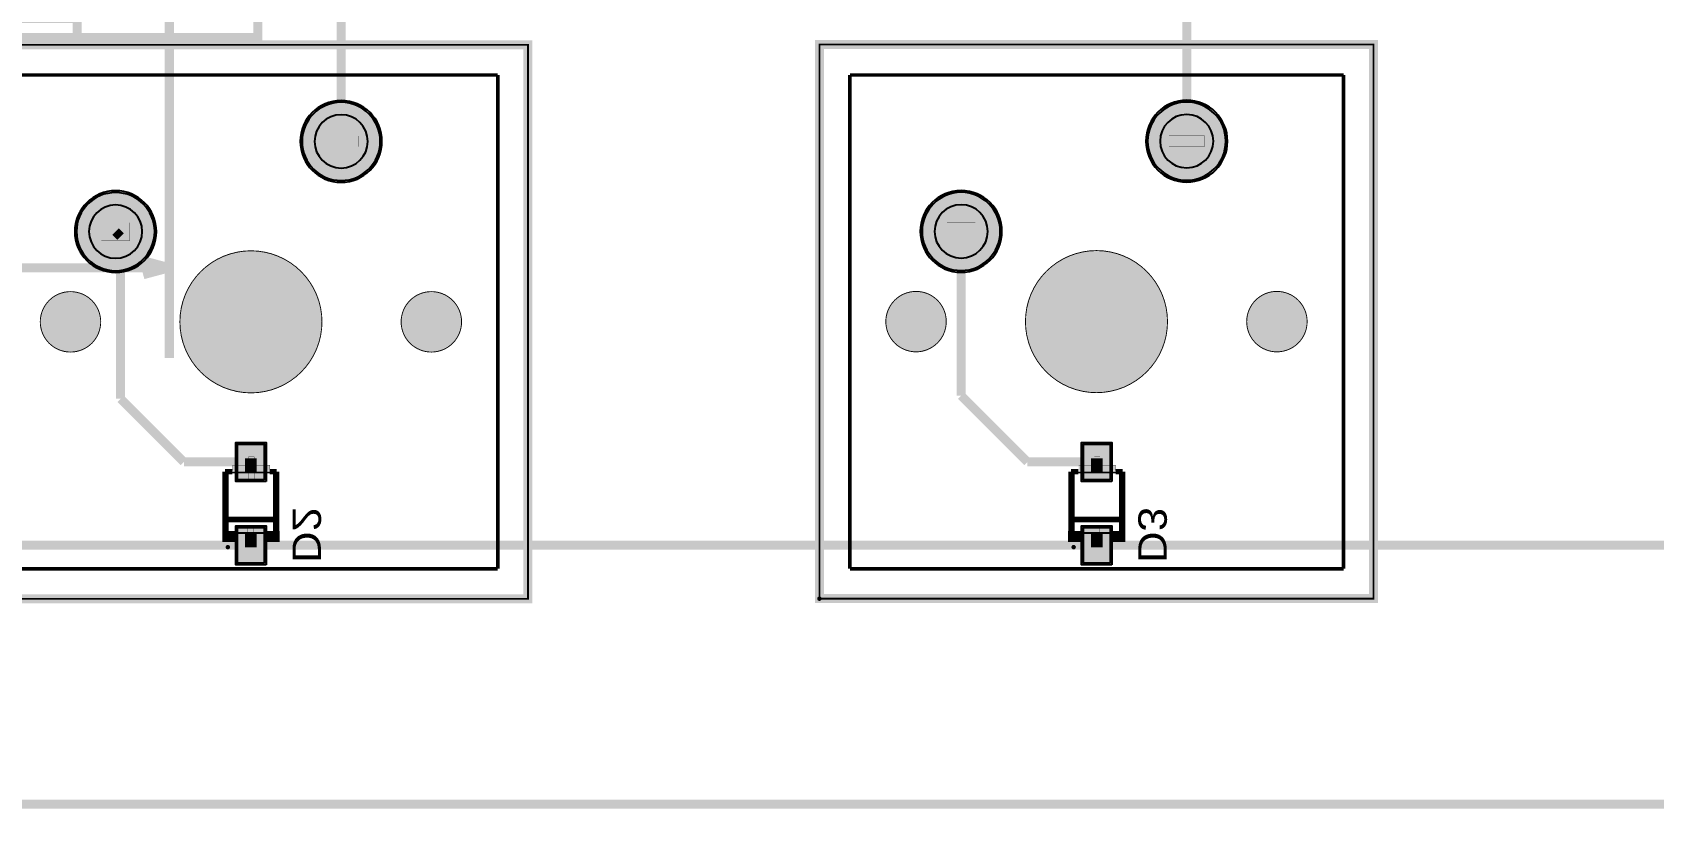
# Model space of a CAD drawing. Header units: millimetres. Extents: x 0 to 146, y -7 to 103.
# Drawn here: x 33.58 to 79.23, y -0.11 to 21.74 of the extents above; entities that cross this region are included whole.
import ezdxf
from ezdxf.enums import TextEntityAlignment as Align

# ---------------------------------------------------------------- set-up
doc = ezdxf.new("R2010")
doc.units = ezdxf.units.MM
doc.header["$MEASUREMENT"] = 0
for name, color, linetype, true_color in [('Board-Outline-Layer', 7, 'Continuous', 0xff00ff), ('Bottom-Layer', 7, 'Continuous', 0x0000ff), ('Bottom-Paste-Mask-Layer', 7, 'Continuous', 0x800000), ('Bottom-Silkscreen-Layer', 7, 'Continuous', 0x66cc33), ('Bottom-Solder-Mask-Layer', 7, 'Continuous', 0xaa00ff), ('Component-Marking-Layer', 7, 'Continuous', 0x66ffcc), ('Component-Shape-Layer', 7, 'Continuous', 0x00cccc), ('Document-Layer', 7, 'Continuous', 0xffffff), ('Hole-Layer', 7, 'Continuous', 0x222222), ('Mechanical-Layer', 7, 'Continuous', 0xf022f0), ('Multi-Layer', 7, 'Continuous', 0xc0c0c0), ('Pin-Floating-Layer', 7, 'Continuous', 0xff99ff), ('Pin-Soldering-Layer', 7, 'Continuous', 0xcc9999), ('Top-Layer', 7, 'Continuous', 0xff0000), ('Top-Paste-Mask-Layer', 7, 'Continuous', 0x808080), ('Top-Silkscreen-Layer', 7, 'Continuous', 0xffcc00), ('Top-Solder-Mask-Layer', 7, 'Continuous', 0x800080)]:
    doc.layers.add(name, color=color, linetype=linetype, true_color=true_color)
doc.styles.get("Standard").update_dxf_attribs({"font": 'arial.ttf'})

msp = doc.modelspace()

# ---------------------------------------------------------------- hatches: boundary and pattern name
at = {"layer": 'Bottom-Layer'}
for points in [[(41.176, 18.675, 1), (43.376, 18.675, 1)], [(64.982, 18.681, 1), (67.182, 18.681, 1)], [(34.826, 16.135, 1), (37.026, 16.135, 1)], [(58.632, 16.141, 1), (60.832, 16.141, 1)], [(40.112, 9.15), (39.361, 9.15), (39.361, 10.15), (40.112, 10.15)], [(63.924, 9.15), (63.174, 9.15), (63.174, 10.15), (63.924, 10.15)], [(40.112, 6.805), (39.361, 6.805), (39.361, 7.805), (40.112, 7.805)], [(63.924, 6.805), (63.174, 6.805), (63.174, 7.805), (63.924, 7.805)]]:
    msp.add_hatch(color=256, dxfattribs=at).paths.add_polyline_path(points)
at = {"layer": 'Bottom-Paste-Mask-Layer'}
for points in [[(41.176, 18.675, 1), (43.376, 18.675, 1)], [(64.982, 18.681, 1), (67.182, 18.681, 1)], [(34.826, 16.135, 1), (37.026, 16.135, 1)], [(58.632, 16.141, 1), (60.832, 16.141, 1)], [(40.112, 9.15), (39.361, 9.15), (39.361, 10.15), (40.112, 10.15)], [(63.924, 9.15), (63.174, 9.15), (63.174, 10.15), (63.924, 10.15)], [(40.112, 6.805), (39.361, 6.805), (39.361, 7.805), (40.112, 7.805)], [(63.924, 6.805), (63.174, 6.805), (63.174, 7.805), (63.924, 7.805)]]:
    msp.add_hatch(color=256, dxfattribs=at).paths.add_polyline_path(points)
at = {"layer": 'Bottom-Silkscreen-Layer'}
for points in [[(38.934, 7.702), (39.286, 7.702), (39.286, 7.398), (38.934, 7.398)], [(38.934, 7.702), (39.286, 7.702), (39.286, 7.398), (38.934, 7.398)], [(40.539, 7.702), (40.539, 7.398), (40.187, 7.398), (40.187, 7.702)], [(40.539, 7.702), (40.539, 7.398), (40.187, 7.398), (40.187, 7.702)], [(62.747, 7.702), (63.099, 7.702), (63.099, 7.398), (62.747, 7.398)], [(62.747, 7.702), (63.099, 7.702), (63.099, 7.398), (62.747, 7.398)], [(64.352, 7.702), (64.352, 7.398), (63.999, 7.398), (63.999, 7.702)], [(64.352, 7.702), (64.352, 7.398), (63.999, 7.398), (63.999, 7.702)]]:
    msp.add_hatch(color=256, dxfattribs=at).paths.add_polyline_path(points)
at = {"layer": 'Bottom-Solder-Mask-Layer'}
for points in [[(41.126, 18.675, 1), (43.426, 18.675, 1)], [(64.932, 18.681, 1), (67.232, 18.681, 1)], [(34.776, 16.135, 1), (37.076, 16.135, 1)], [(58.582, 16.141, 1), (60.882, 16.141, 1)], [(40.162, 9.099), (39.311, 9.099), (39.311, 10.201), (40.162, 10.201)], [(63.975, 9.099), (63.123, 9.099), (63.123, 10.201), (63.975, 10.201)], [(40.162, 6.754), (39.311, 6.754), (39.311, 7.856), (40.162, 7.856)], [(63.975, 6.754), (63.123, 6.754), (63.123, 7.856), (63.975, 7.856)]]:
    msp.add_hatch(color=256, dxfattribs=at).paths.add_polyline_path(points)
at = {"layer": 'Component-Marking-Layer'}
for points in [[(39.027, 7.252, 1), (39.146, 7.252, 1)], [(39.027, 7.252, 1), (39.146, 7.252, 1)], [(62.839, 7.252, 1), (62.959, 7.252, 1)], [(62.839, 7.252, 1), (62.959, 7.252, 1)], [(55.682, 5.801, 1), (55.802, 5.801, 1)], [(55.682, 5.801, 1), (55.802, 5.801, 1)]]:
    msp.add_hatch(color=256, dxfattribs=at).paths.add_polyline_path(points)
at = {"layer": 'Document-Layer'}
for points in [[(39.826, 9.792), (39.826, 9.168), (39.67, 9.168), (39.67, 9.792)], [(39.826, 9.792), (39.826, 9.168), (39.67, 9.168), (39.67, 9.792)], [(63.639, 9.792), (63.639, 9.168), (63.483, 9.168), (63.483, 9.792)], [(63.639, 9.792), (63.639, 9.168), (63.483, 9.168), (63.483, 9.792)], [(40.267, 9.56), (40.267, 9.404), (39.227, 9.404), (39.227, 9.56)], [(40.267, 9.56), (40.267, 9.404), (39.227, 9.404), (39.227, 9.56)], [(64.079, 9.56), (64.079, 9.404), (63.039, 9.404), (63.039, 9.56)], [(64.079, 9.56), (64.079, 9.404), (63.039, 9.404), (63.039, 9.56)], [(39.807, 7.252), (39.651, 7.252), (39.651, 7.876), (39.807, 7.876)], [(39.807, 7.252), (39.651, 7.252), (39.651, 7.876), (39.807, 7.876)], [(63.619, 7.252), (63.463, 7.252), (63.463, 7.876), (63.619, 7.876)], [(63.619, 7.252), (63.463, 7.252), (63.463, 7.876), (63.619, 7.876)]]:
    msp.add_hatch(color=256, dxfattribs=at).paths.add_polyline_path(points)
at = {"layer": 'Hole-Layer'}
for points in [[(41.526, 18.675, 1), (43.026, 18.675, 1)], [(65.332, 18.681, 1), (66.832, 18.681, 1)], [(58.982, 16.141, 1), (60.482, 16.141, 1)], [(35.176, 16.135, 1), (36.676, 16.135, 1)]]:
    msp.add_hatch(color=256, dxfattribs=at).paths.add_polyline_path(points)
at = {"layer": 'Multi-Layer'}
for points in [[(41.176, 18.675, 1), (43.376, 18.675, 1)], [(41.176, 18.675, 1), (43.376, 18.675, 1)], [(41.176, 18.675, 1), (43.376, 18.675, 1)], [(64.982, 18.681, 1), (67.182, 18.681, 1)], [(64.982, 18.681, 1), (67.182, 18.681, 1)], [(64.982, 18.681, 1), (67.182, 18.681, 1)], [(34.826, 16.135, 1), (37.026, 16.135, 1)], [(34.826, 16.135, 1), (37.026, 16.135, 1)], [(34.826, 16.135, 1), (37.026, 16.135, 1)], [(58.632, 16.141, 1), (60.832, 16.141, 1)], [(58.632, 16.141, 1), (60.832, 16.141, 1)], [(58.632, 16.141, 1), (60.832, 16.141, 1)], [(37.736, 13.595, 1), (41.736, 13.595, 1)], [(37.736, 13.595, 1), (41.736, 13.595, 1)], [(61.542, 13.601, 1), (65.542, 13.601, 1)], [(61.542, 13.601, 1), (65.542, 13.601, 1)], [(33.805, 13.595, 1), (35.507, 13.595, 1)], [(33.805, 13.595, 1), (35.507, 13.595, 1)], [(43.965, 13.595, 1), (45.667, 13.595, 1)], [(43.965, 13.595, 1), (45.667, 13.595, 1)], [(57.611, 13.601, 1), (59.313, 13.601, 1)], [(57.611, 13.601, 1), (59.313, 13.601, 1)], [(67.771, 13.601, 1), (69.473, 13.601, 1)], [(67.771, 13.601, 1), (69.473, 13.601, 1)]]:
    msp.add_hatch(color=256, dxfattribs=at).paths.add_polyline_path(points)
at = {"layer": 'Pin-Floating-Layer'}
for points in [[(39.896, 9.462), (39.896, 9.342), (39.576, 9.342), (39.576, 9.462)], [(39.896, 9.462), (39.896, 9.342), (39.576, 9.342), (39.576, 9.462)], [(63.709, 9.462), (63.709, 9.342), (63.389, 9.342), (63.389, 9.462)], [(63.709, 9.462), (63.709, 9.342), (63.389, 9.342), (63.389, 9.462)], [(39.896, 7.662), (39.896, 7.542), (39.576, 7.542), (39.576, 7.662)], [(39.896, 7.662), (39.896, 7.542), (39.576, 7.542), (39.576, 7.662)], [(63.709, 7.662), (63.709, 7.542), (63.389, 7.542), (63.389, 7.662)], [(63.709, 7.662), (63.709, 7.542), (63.389, 7.542), (63.389, 7.662)]]:
    msp.add_hatch(color=256, dxfattribs=at).paths.add_polyline_path(points)
at = {"layer": 'Pin-Soldering-Layer'}
for points in [[(41.776, 18.825), (42.776, 18.825), (42.776, 18.525), (41.776, 18.525)], [(41.776, 18.825), (42.776, 18.825), (42.776, 18.525), (41.776, 18.525)], [(65.582, 18.831), (66.582, 18.831), (66.582, 18.531), (65.582, 18.531)], [(65.582, 18.831), (66.582, 18.831), (66.582, 18.531), (65.582, 18.531)], [(35.526, 16.385), (36.326, 16.385), (36.326, 15.885), (35.526, 15.885)], [(35.526, 16.385), (36.326, 16.385), (36.326, 15.885), (35.526, 15.885)], [(59.332, 16.391), (60.132, 16.391), (60.132, 15.891), (59.332, 15.891)], [(59.332, 16.391), (60.132, 16.391), (60.132, 15.891), (59.332, 15.891)], [(39.896, 9.752), (39.896, 9.452), (39.576, 9.452), (39.576, 9.752)], [(39.896, 9.752), (39.896, 9.452), (39.576, 9.452), (39.576, 9.752)], [(63.709, 9.752), (63.709, 9.452), (63.389, 9.452), (63.389, 9.752)], [(63.709, 9.752), (63.709, 9.452), (63.389, 9.452), (63.389, 9.752)], [(39.896, 7.552), (39.896, 7.252), (39.576, 7.252), (39.576, 7.552)], [(39.896, 7.552), (39.896, 7.252), (39.576, 7.252), (39.576, 7.552)], [(63.709, 7.552), (63.709, 7.252), (63.389, 7.252), (63.389, 7.552)], [(63.709, 7.552), (63.709, 7.252), (63.389, 7.252), (63.389, 7.552)]]:
    msp.add_hatch(color=256, dxfattribs=at).paths.add_polyline_path(points)
at = {"layer": 'Top-Layer'}
for points in [[(41.176, 18.675, 1), (43.376, 18.675, 1)], [(64.982, 18.681, 1), (67.182, 18.681, 1)], [(34.826, 16.135, 1), (37.026, 16.135, 1)], [(58.632, 16.141, 1), (60.832, 16.141, 1)]]:
    msp.add_hatch(color=256, dxfattribs=at).paths.add_polyline_path(points)
at = {"layer": 'Top-Paste-Mask-Layer'}
for points in [[(41.176, 18.675, 1), (43.376, 18.675, 1)], [(64.982, 18.681, 1), (67.182, 18.681, 1)], [(34.826, 16.135, 1), (37.026, 16.135, 1)], [(58.632, 16.141, 1), (60.832, 16.141, 1)]]:
    msp.add_hatch(color=256, dxfattribs=at).paths.add_polyline_path(points)
at = {"layer": 'Top-Solder-Mask-Layer'}
for points in [[(41.126, 18.675, 1), (43.426, 18.675, 1)], [(64.932, 18.681, 1), (67.232, 18.681, 1)], [(34.776, 16.135, 1), (37.076, 16.135, 1)], [(58.582, 16.141, 1), (60.882, 16.141, 1)]]:
    msp.add_hatch(color=256, dxfattribs=at).paths.add_polyline_path(points)

# ---------------------------------------------------------------- linework, layer by layer
at = {"layer": 'Board-Outline-Layer', "const_width": 0.254}
msp.add_lwpolyline([(-0.032, 3.019), (-0.032, 100.367, -0.414), (2.968, 103.367), (143.181, 103.367), (143.181, 103.367, -0.414), (146.181, 100.367), (146.181, 100.367), (146.181, 3.019), (146.181, 3.019, -0.414), (143.181, 0.019), (143.181, 0.019), (2.968, 0.019, -0.414)], format="xyb", close=True, dxfattribs=at)
at = {"layer": 'Bottom-Layer'}
for points in [[(41.176, 18.675, 1), (43.376, 18.675, 1)], [(34.826, 16.135, 1), (37.026, 16.135, 1)], [(58.632, 16.141, 1), (60.832, 16.141, 1)]]:
    msp.add_lwpolyline(points, format="xyb", close=True, dxfattribs=at)
msp.add_lwpolyline([(64.982, 18.681, 1), (67.182, 18.681), (67.182, 18.681, 1), (64.982, 18.681)], format="xyb", dxfattribs=at)
at = {"layer": 'Bottom-Layer', "const_width": 0.254}
for points in [[(35.926, 16.135), (36.068, 15.993)], [(36.068, 15.993), (36.068, 11.43)], [(59.732, 16.141), (59.732, 11.515)], [(36.068, 11.43), (37.848, 9.65)], [(59.732, 11.515), (61.597, 9.65)], [(37.848, 9.65), (39.737, 9.65)], [(61.597, 9.65), (63.549, 9.65)], [(15.924, 7.305), (39.737, 7.305)], [(39.737, 7.305), (63.549, 7.305)], [(63.549, 7.305), (87.362, 7.305)]]:
    msp.add_lwpolyline(points, dxfattribs=at)
at = {"layer": 'Bottom-Layer'}
for points in [[(40.112, 9.15), (39.361, 9.15), (39.361, 10.15), (40.112, 10.15)], [(63.924, 9.15), (63.174, 9.15), (63.174, 10.15), (63.924, 10.15)], [(40.112, 6.805), (39.361, 6.805), (39.361, 7.805), (40.112, 7.805)], [(63.924, 6.805), (63.174, 6.805), (63.174, 7.805), (63.924, 7.805)]]:
    msp.add_lwpolyline(points, close=True, dxfattribs=at)
at = {"layer": 'Bottom-Paste-Mask-Layer'}
for points in [[(41.176, 18.675, 1), (43.376, 18.675, 1)], [(34.826, 16.135, 1), (37.026, 16.135, 1)], [(58.632, 16.141, 1), (60.832, 16.141, 1)]]:
    msp.add_lwpolyline(points, format="xyb", close=True, dxfattribs=at)
msp.add_lwpolyline([(64.982, 18.681, 1), (67.182, 18.681), (67.182, 18.681, 1), (64.982, 18.681)], format="xyb", dxfattribs=at)
for points in [[(40.112, 9.15), (39.361, 9.15), (39.361, 10.15), (40.112, 10.15)], [(63.924, 9.15), (63.174, 9.15), (63.174, 10.15), (63.924, 10.15)], [(40.112, 6.805), (39.361, 6.805), (39.361, 7.805), (40.112, 7.805)], [(63.924, 6.805), (63.174, 6.805), (63.174, 7.805), (63.924, 7.805)]]:
    msp.add_lwpolyline(points, close=True, dxfattribs=at)
at = {"layer": 'Bottom-Silkscreen-Layer', "const_width": 0.152}
for points in [[(39.01, 9.379), (39.217, 9.379)], [(39.01, 7.626), (39.01, 9.379)], [(39.01, 9.379), (39.217, 9.379)], [(39.01, 7.626), (39.01, 9.379)], [(40.463, 9.379), (40.267, 9.379)], [(40.463, 9.379), (40.267, 9.379)], [(40.463, 7.626), (40.463, 9.379)], [(40.463, 7.626), (40.463, 9.379)], [(62.823, 9.379), (63.029, 9.379)], [(62.823, 7.626), (62.823, 9.379)], [(62.823, 9.379), (63.029, 9.379)], [(62.823, 7.626), (62.823, 9.379)], [(64.276, 9.379), (64.079, 9.379)], [(64.276, 9.379), (64.079, 9.379)], [(64.276, 7.626), (64.276, 9.379)], [(64.276, 7.626), (64.276, 9.379)], [(40.463, 8.031), (39.01, 8.031)], [(40.463, 8.031), (39.01, 8.031)], [(64.276, 8.031), (62.823, 8.031)], [(64.276, 8.031), (62.823, 8.031)]]:
    msp.add_lwpolyline(points, dxfattribs=at)
at = {"layer": 'Bottom-Silkscreen-Layer', "const_width": 0.00508}
for points in [[(38.934, 7.702), (39.286, 7.702), (39.286, 7.398), (38.934, 7.398)], [(38.934, 7.702), (39.286, 7.702), (39.286, 7.398), (38.934, 7.398)], [(40.539, 7.702), (40.539, 7.398), (40.187, 7.398), (40.187, 7.702)], [(40.539, 7.702), (40.539, 7.398), (40.187, 7.398), (40.187, 7.702)], [(62.747, 7.702), (63.099, 7.702), (63.099, 7.398), (62.747, 7.398)], [(62.747, 7.702), (63.099, 7.702), (63.099, 7.398), (62.747, 7.398)], [(64.352, 7.702), (64.352, 7.398), (63.999, 7.398), (63.999, 7.702)], [(64.352, 7.702), (64.352, 7.398), (63.999, 7.398), (63.999, 7.702)]]:
    msp.add_lwpolyline(points, close=True, dxfattribs=at)
at = {"layer": 'Bottom-Solder-Mask-Layer'}
for points in [[(41.126, 18.675, 1), (43.426, 18.675), (43.426, 18.675, 1), (41.126, 18.675)], [(34.776, 16.135, 1), (37.076, 16.135), (37.076, 16.135, 1), (34.776, 16.135)], [(58.582, 16.141, 1), (60.882, 16.141), (60.882, 16.141, 1), (58.582, 16.141)]]:
    msp.add_lwpolyline(points, format="xyb", dxfattribs=at)
msp.add_lwpolyline([(64.932, 18.681, 1), (67.232, 18.681, 1)], format="xyb", close=True, dxfattribs=at)
for points in [[(40.162, 9.099), (39.311, 9.099), (39.311, 10.201), (40.162, 10.201)], [(63.975, 9.099), (63.123, 9.099), (63.123, 10.201), (63.975, 10.201)], [(40.162, 6.754), (39.311, 6.754), (39.311, 7.856), (40.162, 7.856)], [(63.975, 6.754), (63.123, 6.754), (63.123, 7.856), (63.975, 7.856)]]:
    msp.add_lwpolyline(points, close=True, dxfattribs=at)
at = {"layer": 'Component-Marking-Layer', "const_width": 0.00508}
for points in [[(39.027, 7.252, 1), (39.146, 7.252), (39.146, 7.252, 1), (39.027, 7.252)], [(39.027, 7.252, 1), (39.146, 7.252), (39.146, 7.252, 1), (39.027, 7.252)], [(62.839, 7.252, 1), (62.959, 7.252), (62.959, 7.252, 1), (62.839, 7.252)], [(62.839, 7.252, 1), (62.959, 7.252), (62.959, 7.252, 1), (62.839, 7.252)], [(55.682, 5.801, 1), (55.802, 5.801), (55.802, 5.801, 1), (55.682, 5.801)], [(55.682, 5.801, 1), (55.802, 5.801), (55.802, 5.801, 1), (55.682, 5.801)]]:
    msp.add_lwpolyline(points, format="xyb", dxfattribs=at)
at = {"layer": 'Component-Shape-Layer', "const_width": 0.0508}
for points in [[(31.936, 5.795), (31.936, 21.395), (47.536, 21.395), (47.536, 5.795)], [(31.936, 5.795), (31.936, 21.395), (47.536, 21.395), (47.536, 5.795)], [(55.742, 5.801), (55.742, 21.401), (71.342, 21.401), (71.342, 5.801)], [(55.742, 5.801), (55.742, 21.401), (71.342, 21.401), (71.342, 5.801)], [(40.386, 9.352), (40.386, 7.652), (39.086, 7.652), (39.086, 9.352)], [(40.386, 9.352), (40.386, 7.652), (39.086, 7.652), (39.086, 9.352)], [(64.199, 9.352), (64.199, 7.652), (62.899, 7.652), (62.899, 9.352)], [(64.199, 9.352), (64.199, 7.652), (62.899, 7.652), (62.899, 9.352)]]:
    msp.add_lwpolyline(points, close=True, dxfattribs=at)
at = {"layer": 'Document-Layer', "const_width": 0.1}
for points in [[(32.786, 20.545), (46.685, 20.545)], [(46.685, 20.545), (46.685, 6.643)], [(56.599, 20.545), (70.499, 20.545)], [(56.599, 6.643), (56.599, 20.545)], [(70.499, 20.545), (70.499, 6.643)], [(46.685, 6.643), (32.786, 6.643)], [(70.499, 6.643), (56.599, 6.643)]]:
    msp.add_lwpolyline(points, dxfattribs=at)
at = {"layer": 'Document-Layer', "const_width": 1.9}
for points in [[(38.786, 13.595, 1), (40.686, 13.595, 1)], [(38.786, 13.595, 1), (40.686, 13.595, 1)], [(62.592, 13.601, 1), (64.492, 13.601, 1)], [(62.592, 13.601, 1), (64.492, 13.601, 1)]]:
    msp.add_lwpolyline(points, format="xyb", close=True, dxfattribs=at)
at = {"layer": 'Document-Layer', "const_width": 0.8}
for points in [[(34.256, 13.595, 1), (35.056, 13.595), (35.056, 13.595, 1), (34.256, 13.595)], [(34.256, 13.595, 1), (35.056, 13.595), (35.056, 13.595, 1), (34.256, 13.595)], [(44.416, 13.595, 1), (45.216, 13.595), (45.216, 13.595, 1), (44.416, 13.595)], [(44.416, 13.595, 1), (45.216, 13.595), (45.216, 13.595, 1), (44.416, 13.595)], [(58.062, 13.601, 1), (58.862, 13.601), (58.862, 13.601, 1), (58.062, 13.601)], [(58.062, 13.601, 1), (58.862, 13.601), (58.862, 13.601, 1), (58.062, 13.601)], [(68.222, 13.601, 1), (69.022, 13.601), (69.022, 13.601, 1), (68.222, 13.601)], [(68.222, 13.601, 1), (69.022, 13.601), (69.022, 13.601, 1), (68.222, 13.601)]]:
    msp.add_lwpolyline(points, format="xyb", dxfattribs=at)
at = {"layer": 'Document-Layer', "const_width": 0.00508}
for points in [[(39.826, 9.792), (39.826, 9.168), (39.67, 9.168), (39.67, 9.792)], [(39.826, 9.792), (39.826, 9.168), (39.67, 9.168), (39.67, 9.792)], [(63.639, 9.792), (63.639, 9.168), (63.483, 9.168), (63.483, 9.792)], [(63.639, 9.792), (63.639, 9.168), (63.483, 9.168), (63.483, 9.792)], [(40.267, 9.56), (40.267, 9.404), (39.227, 9.404), (39.227, 9.56)], [(40.267, 9.56), (40.267, 9.404), (39.227, 9.404), (39.227, 9.56)], [(64.079, 9.56), (64.079, 9.404), (63.039, 9.404), (63.039, 9.56)], [(64.079, 9.56), (64.079, 9.404), (63.039, 9.404), (63.039, 9.56)], [(39.807, 7.252), (39.651, 7.252), (39.651, 7.876), (39.807, 7.876)], [(39.807, 7.252), (39.651, 7.252), (39.651, 7.876), (39.807, 7.876)], [(63.619, 7.252), (63.463, 7.252), (63.463, 7.876), (63.619, 7.876)], [(63.619, 7.252), (63.463, 7.252), (63.463, 7.876), (63.619, 7.876)]]:
    msp.add_lwpolyline(points, close=True, dxfattribs=at)
at = {"layer": 'Hole-Layer'}
for points in [[(41.526, 18.675, 1), (43.026, 18.675), (43.026, 18.675, 1), (41.526, 18.675)], [(58.982, 16.141, 1), (60.482, 16.141), (60.482, 16.141, 1), (58.982, 16.141)], [(35.176, 16.135, 1), (36.676, 16.135), (36.676, 16.135, 1), (35.176, 16.135)]]:
    msp.add_lwpolyline(points, format="xyb", dxfattribs=at)
msp.add_lwpolyline([(65.332, 18.681, 1), (66.832, 18.681, 1)], format="xyb", close=True, dxfattribs=at)
at = {"layer": 'Mechanical-Layer', "const_width": 0.254}
for points in [[(37.439, 24.262), (37.439, 12.578)], [(30.173, 15.118), (37.439, 15.118)], [(37.439, 15.118), (36.703, 15.315)], [(37.439, 15.118), (36.703, 14.921)]]:
    msp.add_lwpolyline(points, dxfattribs=at)
at = {"layer": 'Multi-Layer'}
for points in [[(41.176, 18.675, 1), (43.376, 18.675, 1)], [(41.176, 18.675, 1), (43.376, 18.675, 1)], [(41.176, 18.675, 1), (43.376, 18.675, 1)], [(34.826, 16.135, 1), (37.026, 16.135, 1)], [(34.826, 16.135, 1), (37.026, 16.135, 1)], [(34.826, 16.135, 1), (37.026, 16.135, 1)], [(58.632, 16.141, 1), (60.832, 16.141, 1)], [(58.632, 16.141, 1), (60.832, 16.141, 1)], [(58.632, 16.141, 1), (60.832, 16.141, 1)]]:
    msp.add_lwpolyline(points, format="xyb", close=True, dxfattribs=at)
msp.add_lwpolyline([(64.982, 18.681, 1), (67.182, 18.681), (67.182, 18.681, 1), (64.982, 18.681)], format="xyb", dxfattribs=at)
msp.add_lwpolyline([(64.982, 18.681, 1), (67.182, 18.681), (67.182, 18.681, 1), (64.982, 18.681)], format="xyb", dxfattribs=at)
msp.add_lwpolyline([(64.982, 18.681, 1), (67.182, 18.681), (67.182, 18.681, 1), (64.982, 18.681)], format="xyb", dxfattribs=at)
at = {"layer": 'Multi-Layer', "const_width": 0.0254}
for points in [[(37.736, 13.595, 1), (41.736, 13.595), (41.736, 13.595, 1), (37.736, 13.595)], [(37.736, 13.595, 1), (41.736, 13.595), (41.736, 13.595, 1), (37.736, 13.595)], [(33.805, 13.595, 1), (35.507, 13.595), (35.507, 13.595, 1), (33.805, 13.595)], [(33.805, 13.595, 1), (35.507, 13.595), (35.507, 13.595, 1), (33.805, 13.595)], [(43.965, 13.595, 1), (45.667, 13.595), (45.667, 13.595, 1), (43.965, 13.595)], [(43.965, 13.595, 1), (45.667, 13.595), (45.667, 13.595, 1), (43.965, 13.595)], [(57.611, 13.601, 1), (59.313, 13.601), (59.313, 13.601, 1), (57.611, 13.601)], [(57.611, 13.601, 1), (59.313, 13.601), (59.313, 13.601, 1), (57.611, 13.601)]]:
    msp.add_lwpolyline(points, format="xyb", dxfattribs=at)
for points in [[(61.542, 13.601, 1), (65.542, 13.601, 1)], [(61.542, 13.601, 1), (65.542, 13.601, 1)], [(67.771, 13.601, 1), (69.473, 13.601, 1)], [(67.771, 13.601, 1), (69.473, 13.601, 1)]]:
    msp.add_lwpolyline(points, format="xyb", close=True, dxfattribs=at)
at = {"layer": 'Pin-Floating-Layer', "const_width": 0.00508}
for points in [[(39.896, 9.462), (39.896, 9.342), (39.576, 9.342), (39.576, 9.462)], [(39.896, 9.462), (39.896, 9.342), (39.576, 9.342), (39.576, 9.462)], [(63.709, 9.462), (63.709, 9.342), (63.389, 9.342), (63.389, 9.462)], [(63.709, 9.462), (63.709, 9.342), (63.389, 9.342), (63.389, 9.462)], [(39.896, 7.662), (39.896, 7.542), (39.576, 7.542), (39.576, 7.662)], [(39.896, 7.662), (39.896, 7.542), (39.576, 7.542), (39.576, 7.662)], [(63.709, 7.662), (63.709, 7.542), (63.389, 7.542), (63.389, 7.662)], [(63.709, 7.662), (63.709, 7.542), (63.389, 7.542), (63.389, 7.662)]]:
    msp.add_lwpolyline(points, close=True, dxfattribs=at)
at = {"layer": 'Pin-Soldering-Layer', "const_width": 0.00508}
for points in [[(41.776, 18.825), (42.776, 18.825), (42.776, 18.525), (41.776, 18.525)], [(41.776, 18.825), (42.776, 18.825), (42.776, 18.525), (41.776, 18.525)], [(65.582, 18.831), (66.582, 18.831), (66.582, 18.531), (65.582, 18.531)], [(65.582, 18.831), (66.582, 18.831), (66.582, 18.531), (65.582, 18.531)], [(35.526, 16.385), (36.326, 16.385), (36.326, 15.885), (35.526, 15.885)], [(35.526, 16.385), (36.326, 16.385), (36.326, 15.885), (35.526, 15.885)], [(59.332, 16.391), (60.132, 16.391), (60.132, 15.891), (59.332, 15.891)], [(59.332, 16.391), (60.132, 16.391), (60.132, 15.891), (59.332, 15.891)], [(39.896, 9.752), (39.896, 9.452), (39.576, 9.452), (39.576, 9.752)], [(39.896, 9.752), (39.896, 9.452), (39.576, 9.452), (39.576, 9.752)], [(63.709, 9.752), (63.709, 9.452), (63.389, 9.452), (63.389, 9.752)], [(63.709, 9.752), (63.709, 9.452), (63.389, 9.452), (63.389, 9.752)], [(39.896, 7.552), (39.896, 7.252), (39.576, 7.252), (39.576, 7.552)], [(39.896, 7.552), (39.896, 7.252), (39.576, 7.252), (39.576, 7.552)], [(63.709, 7.552), (63.709, 7.252), (63.389, 7.252), (63.389, 7.552)], [(63.709, 7.552), (63.709, 7.252), (63.389, 7.252), (63.389, 7.552)]]:
    msp.add_lwpolyline(points, close=True, dxfattribs=at)
at = {"layer": 'Top-Layer', "const_width": 0.254}
for points in [[(66.082, 34.713), (66.082, 18.681)], [(42.276, 31.735), (42.276, 18.675)]]:
    msp.add_lwpolyline(points, dxfattribs=at)
at = {"layer": 'Top-Layer'}
for points in [[(41.176, 18.675, 1), (43.376, 18.675, 1)], [(34.826, 16.135, 1), (37.026, 16.135, 1)], [(58.632, 16.141, 1), (60.832, 16.141, 1)]]:
    msp.add_lwpolyline(points, format="xyb", close=True, dxfattribs=at)
msp.add_lwpolyline([(64.982, 18.681, 1), (67.182, 18.681), (67.182, 18.681, 1), (64.982, 18.681)], format="xyb", dxfattribs=at)
at = {"layer": 'Top-Paste-Mask-Layer'}
for points in [[(41.176, 18.675, 1), (43.376, 18.675, 1)], [(34.826, 16.135, 1), (37.026, 16.135, 1)], [(58.632, 16.141, 1), (60.832, 16.141, 1)]]:
    msp.add_lwpolyline(points, format="xyb", close=True, dxfattribs=at)
msp.add_lwpolyline([(64.982, 18.681, 1), (67.182, 18.681), (67.182, 18.681, 1), (64.982, 18.681)], format="xyb", dxfattribs=at)
at = {"layer": 'Top-Silkscreen-Layer', "const_width": 0.254}
for points in [[(34.848, 21.595), (34.848, 41.661), (39.928, 41.661), (39.928, 21.595)], [(34.848, 21.595), (34.848, 41.661), (39.928, 41.661), (39.928, 21.595)], [(31.936, 21.395), (47.536, 21.395), (47.536, 5.795), (31.936, 5.795)], [(31.936, 21.395), (47.536, 21.395), (47.536, 5.795), (31.936, 5.795)], [(55.742, 21.402), (71.342, 21.402), (71.342, 5.802), (55.742, 5.802)], [(55.742, 21.402), (71.342, 21.402), (71.342, 5.802), (55.742, 5.802)]]:
    msp.add_lwpolyline(points, close=True, dxfattribs=at)
msp.add_lwpolyline([(34.848, 22.135), (16.179, 22.135), (16.179, 21.595), (34.848, 21.595)], dxfattribs=at)
msp.add_lwpolyline([(34.848, 22.135), (16.179, 22.135), (16.179, 21.595), (34.848, 21.595)], dxfattribs=at)
at = {"layer": 'Top-Solder-Mask-Layer'}
for points in [[(41.126, 18.675, 1), (43.426, 18.675), (43.426, 18.675, 1), (41.126, 18.675)], [(34.776, 16.135, 1), (37.076, 16.135), (37.076, 16.135, 1), (34.776, 16.135)], [(58.582, 16.141, 1), (60.882, 16.141), (60.882, 16.141, 1), (58.582, 16.141)]]:
    msp.add_lwpolyline(points, format="xyb", dxfattribs=at)
msp.add_lwpolyline([(64.932, 18.681, 1), (67.232, 18.681, 1)], format="xyb", close=True, dxfattribs=at)

# ---------------------------------------------------------------- texts
at = {"layer": 'Bottom-Silkscreen-Layer', "text_generation_flag": 2, "width": 1.1}
for s, p in [('D2', (40.668, 6.805)), ('D3', (64.481, 6.805))]:
    msp.add_text(s, height=0.8001, rotation=-90, dxfattribs=at).set_placement(p, align=Align.BOTTOM_LEFT)

doc.saveas('drawing.dxf')
